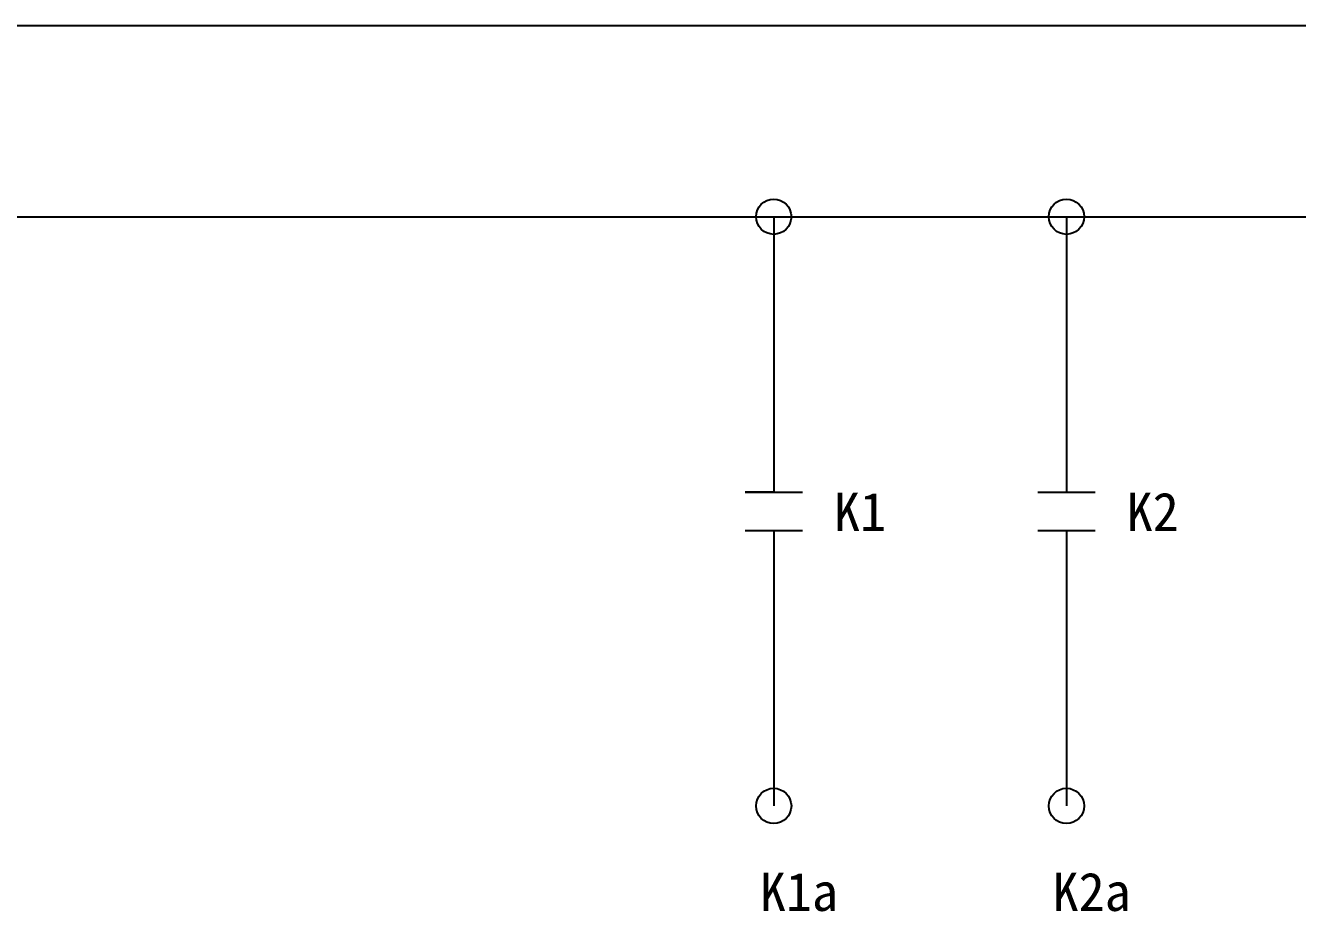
# Model space of a CAD drawing. Extents: x 10 to 297, y 3 to 207.
# Drawn here: x 76.4 to 142.9, y 81.6 to 128 of the extents above; entities that cross this region are included whole.
import ezdxf

# ---------------------------------------------------------------- set-up
doc = ezdxf.new("R2010")
doc.units = 0
doc.layers.add('圖框層', color=7, linetype='CONTINUOUS')
doc.layers.add('標尺寸層', color=3, linetype='CONTINUOUS')
doc.styles.add('STSL', font='kaiu.ttf')

msp = doc.modelspace()

# ---------------------------------------------------------------- linework, layer by layer
at = {"layer": '標尺寸層', "color": 7}
for p, q in [((13.446, 127.959), (217.598, 127.959)), ((13.446, 117.959), (197.598, 117.959)), ((115.522, 117.959), (115.522, 103.562)), ((130.811, 117.959), (130.811, 103.562)), ((115.522, 103.562), (114.022, 103.562)), ((114.022, 103.562), (115.522, 103.562)), ((115.522, 103.562), (117.022, 103.562)), ((129.311, 103.562), (130.811, 103.562)), ((130.811, 103.562), (132.311, 103.562)), ((114.022, 101.562), (115.522, 101.562)), ((115.522, 101.562), (117.022, 101.562)), ((115.522, 101.562), (115.522, 88.085)), ((129.311, 101.562), (130.811, 101.562)), ((130.811, 101.562), (132.311, 101.562)), ((130.811, 101.562), (130.811, 87.164)), ((115.522, 88.085), (115.522, 87.164))]:
    msp.add_line(p, q, dxfattribs=at)
for centre in [(115.522, 117.959), (130.811, 117.959), (115.522, 87.164), (130.811, 87.164)]:
    msp.add_circle(centre, 0.92, dxfattribs=at)

# ---------------------------------------------------------------- texts
at = {"layer": '圖框層', "color": 7, "style": 'STSL'}
for s, p in [('K1', (118.667, 101.541)), ('K2', (133.955, 101.541)), ('K1a', (114.797, 81.676)), ('K2a', (130.085, 81.676))]:
    msp.add_text(s, height=2, dxfattribs=at).set_placement(p)

doc.saveas('drawing.dxf')
